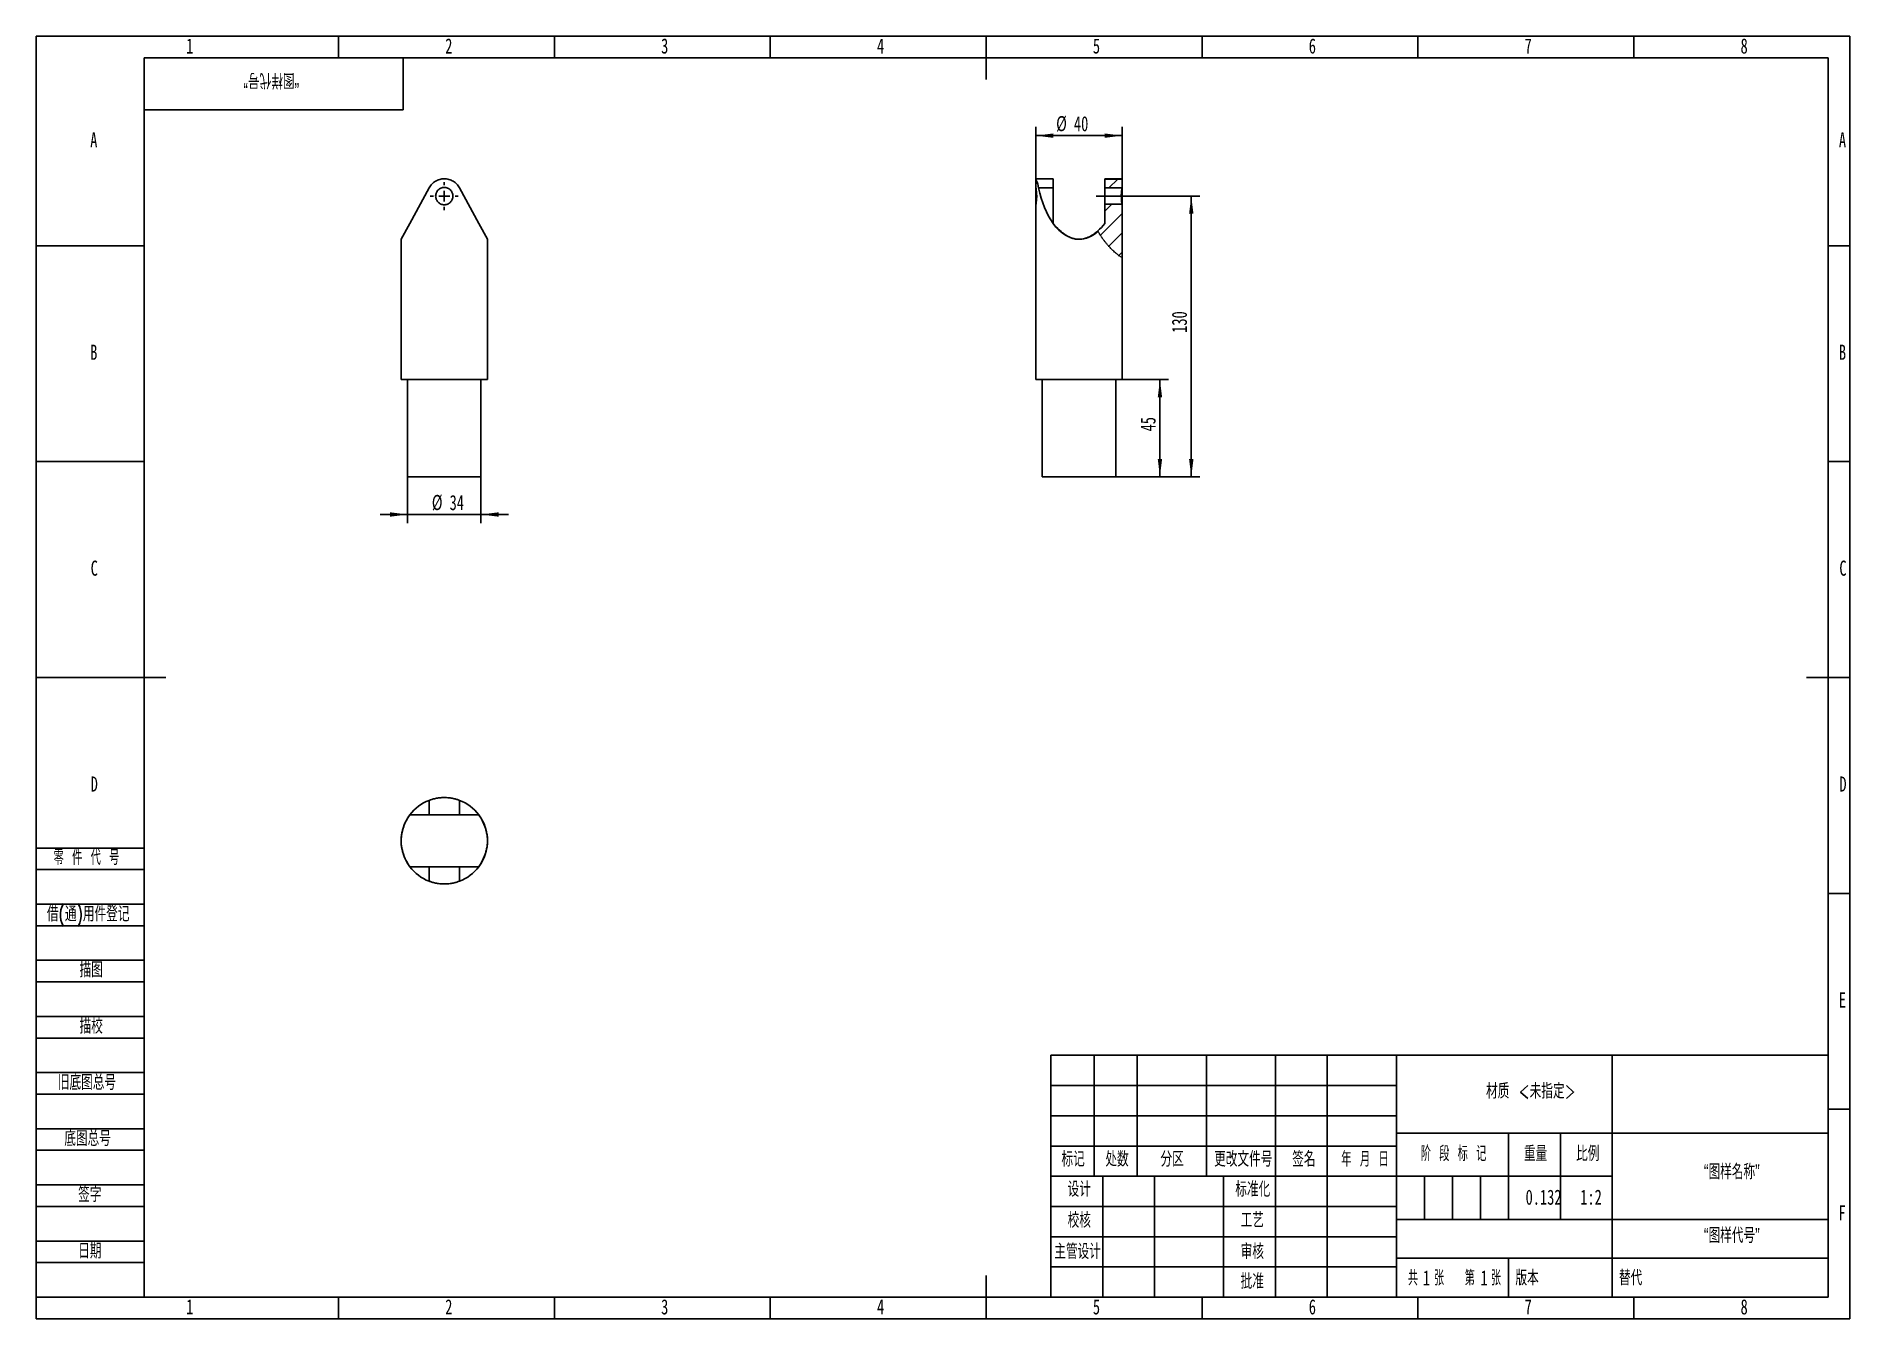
# Model space of a CAD drawing. Header units: millimetres. Extents: x 0 to 420, y 0 to 297.
import ezdxf

# ---------------------------------------------------------------- set-up
doc = ezdxf.new("R2010")
doc.units = ezdxf.units.MM
for name, color, linetype in [('10', 7, 'Continuous'), ('5', 7, 'Continuous'), ('9', 7, 'Continuous'), ('SLD-0', 7, 'Continuous')]:
    doc.layers.add(name, color=color, linetype=linetype)
doc.styles.add('SLDTEXTSTYLE0', font='TXT', dxfattribs={"width": 0.7, "bigfont": 'bigfont'})
doc.styles.add('SLDTEXTSTYLE1', font='TXT', dxfattribs={"width": 0.62, "bigfont": 'bigfont'})
doc.styles.add('SLDTEXTSTYLE2', font='TXT', dxfattribs={"width": 0.614286, "bigfont": 'bigfont'})
doc.styles.add('SLDTEXTSTYLE3', font='TXT', dxfattribs={"width": 0.6, "bigfont": 'bigfont'})
doc.styles.add('SLDTEXTSTYLE4', font='TXT', dxfattribs={"width": 0.7})
doc.dimstyles.new('SLDDIMSTYLE0', dxfattribs={"dimtxt": 3.5, "dimasz": 4.08, "dimexe": 0, "dimexo": 0.0625, "dimgap": 0.875, "dimtad": 1, "dimlfac": 2, "dimrnd": 1e-09, "dimzin": 12, "dimdsep": 46, "dimtxsty": 'SLDTEXTSTYLE4', "dimsah": 1, "dimcen": 0.09, "dimadec": 0, "dimazin": 3, "dimtfac": 1, "dimtmove": 0, "dimatfit": 0, "dimfxl": 0, "dimfrac": 2, "dimtolj": 1, "dimtzin": 12, "dimarcsym": 0})
doc.dimstyles.new('SLDDIMSTYLE1', dxfattribs={"dimtxt": 3.5, "dimasz": 4.08, "dimexe": 0, "dimexo": 0.0625, "dimgap": 0.875, "dimtad": 1, "dimlfac": 2, "dimrnd": 1e-09, "dimzin": 12, "dimdsep": 46, "dimtxsty": 'SLDTEXTSTYLE4', "dimsah": 1, "dimcen": 0.09, "dimadec": 0, "dimazin": 3, "dimtfac": 1, "dimtofl": 0, "dimtmove": 0, "dimatfit": 3, "dimfxl": 0, "dimfrac": 2, "dimtolj": 1, "dimtzin": 12, "dimarcsym": 0})

# ---------------------------------------------------------------- blocks, each defined once
blk = doc.blocks.new('_D')
at = {"layer": '10'}
for p, q in [((86, 194.99), (86, 184.25)), ((103, 194.99), (103, 184.25)), ((86, 186.25), (79.65, 186.25)), ((103, 186.25), (86, 186.25)), ((103, 186.25), (109.35, 186.25))]:
    blk.add_line(p, q, dxfattribs=at)
for points in [[(86, 186.25), (81.92, 186.76), (81.92, 185.74)], [(103, 186.25), (107.08, 185.74), (107.08, 186.76)]]:
    blk.add_solid(points, dxfattribs=at)
at = {"layer": '10', "char_height": 3.5, "attachment_point": 1, "style": 'SLDTEXTSTYLE4'}
for s, insert in [('%%c', (91.61, 190.78)), ('34', (95.73, 190.76))]:
    blk.add_mtext(s, dxfattribs=dict(at, insert=insert))
blk = doc.blocks.new('SW_CENTERMARKSYMBOL_0')
at = {"layer": '10', "color": 0}
for p, q in [((-2.5, 0), (-3.25, 0)), ((0, 0), (-1.25, 0)), ((0, 2.5), (0, 3.25)), ((0, 0), (0, 1.25)), ((0, 0), (0, -1.25)), ((0, 0), (1.25, 0)), ((2.5, 0), (3.25, 0)), ((0, -2.5), (0, -3.25))]:
    blk.add_line(p, q, dxfattribs=at)
blk = doc.blocks.new('_D_1')
at = {"layer": '10'}
for p, q in [((253.48, 259.99), (269.5, 259.99)), ((267.5, 259.99), (267.5, 194.99)), ((250, 194.99), (269.5, 194.99))]:
    blk.add_line(p, q, dxfattribs=at)
for points in [[(267.5, 259.99), (266.99, 255.91), (268.01, 255.91)], [(267.5, 194.99), (268.01, 199.07), (266.99, 199.07)]]:
    blk.add_solid(points, dxfattribs=at)
at = {"layer": '10', "insert": (262.99, 228.32), "char_height": 3.5, "attachment_point": 1, "rotation": 90, "style": 'SLDTEXTSTYLE4'}
blk.add_mtext('130', dxfattribs=at)
blk = doc.blocks.new('_D_2')
at = {"layer": '10'}
for p, q in [((250, 217.49), (262.24, 217.49)), ((260.24, 194.99), (260.24, 217.49)), ((250, 194.99), (262.24, 194.99))]:
    blk.add_line(p, q, dxfattribs=at)
for points in [[(260.24, 217.49), (259.74, 213.41), (260.75, 213.41)], [(260.24, 194.99), (260.75, 199.07), (259.74, 199.07)]]:
    blk.add_solid(points, dxfattribs=at)
at = {"layer": '10', "insert": (255.73, 205.49), "char_height": 3.5, "attachment_point": 1, "rotation": 90, "style": 'SLDTEXTSTYLE4'}
blk.add_mtext('45', dxfattribs=at)
blk = doc.blocks.new('_D_3')
at = {"layer": '10'}
for p, q in [((231.5, 257.99), (231.5, 275.99)), ((251.5, 273.99), (231.5, 273.99)), ((251.5, 258), (251.5, 275.99))]:
    blk.add_line(p, q, dxfattribs=at)
for points in [[(231.5, 273.99), (235.58, 273.48), (235.58, 274.5)], [(251.5, 273.99), (247.42, 274.5), (247.42, 273.48)]]:
    blk.add_solid(points, dxfattribs=at)
at = {"layer": '10', "char_height": 3.5, "attachment_point": 1, "style": 'SLDTEXTSTYLE4'}
for s, insert in [('%%c', (236.21, 278.52)), ('40', (240.32, 278.5))]:
    blk.add_mtext(s, dxfattribs=dict(at, insert=insert))

msp = doc.modelspace()

# ---------------------------------------------------------------- hatches: boundary and pattern name
at = {"layer": '10', "linetype": 'Continuous', "lineweight": 18}
h = msp.add_hatch(dxfattribs=at)
h.set_pattern_fill('ANSI31', color=256, style=0)
h.paths.add_polyline_path([(251.479, 263.9371), (247.5, 263.9371), (247.5, 261.882), (251.479, 261.882)], flags=0)
h = msp.add_hatch(dxfattribs=at)
h.set_pattern_fill('ANSI31', color=256, style=0)
edge = h.paths.add_edge_path(flags=0)
edge.add_line((251.479, 258.098), (247.5, 258.098))
edge.add_line((247.5, 258.098), (247.5, 253.6628))
edge.add_spline(control_points=[(247.5, 253.6628), (246.6832, 252.6628), (245.8664, 251.9351)], knot_values=[0, 0, 0, 0.13613681, 0.13613681, 0.13613681], weights=[1, 1, 1], degree=2, periodic=0)
edge.add_spline(control_points=[(245.8664, 251.9351), (246.3681, 251.0207), (247.8235, 248.8284), (250.0934, 246.5751), (251.479, 245.7183)], knot_values=[0.26697714, 0.26697714, 0.26697714, 0.26697714, 0.31946243, 0.39781052, 0.39781052, 0.39781052, 0.39781052], weights=[1, 1, 1, 1, 1], degree=3, periodic=0)
edge.add_line((251.479, 245.7183), (251.479, 258.098))
h = msp.add_hatch(dxfattribs=at)
h.set_pattern_fill('ANSI31', color=256, style=0)
edge = h.paths.add_edge_path(flags=0)
edge.add_spline(control_points=[(251.479, 245.7183), (250.0934, 246.5751), (247.8235, 248.8284), (246.3681, 251.0207), (245.8664, 251.9351)], knot_values=[0.60218948, 0.60218948, 0.60218948, 0.60218948, 0.68053757, 0.73302286, 0.73302286, 0.73302286, 0.73302286], weights=[1, 1, 1, 1, 1], degree=3, periodic=0)
edge.add_spline(control_points=[(245.8664, 251.9351), (245.8789, 251.9123), (245.8914, 251.8895), (245.904, 251.8668)], knot_values=[0.00432464, 0.00432464, 0.00432464, 0.00432464, 0.0044974, 0.0044974, 0.0044974, 0.0044974], weights=[1, 1, 1, 1], degree=3, periodic=0)
edge.add_spline(control_points=[(245.904, 251.8668), (245.9845, 251.7216), (246.0667, 251.5779), (246.1506, 251.4359), (246.7793, 250.3717), (247.5171, 249.3929), (248.2405, 248.5695), (248.7567, 247.982), (249.2758, 247.4626), (249.7369, 247.0473), (250.205, 246.6256), (250.6221, 246.3033), (250.9238, 246.0882), (251.2252, 245.8733), (251.4189, 245.7554), (251.479, 245.7183)], knot_values=[0.02597492, 0.02597492, 0.02597492, 0.02597492, 0.0269854, 0.0269854, 0.0269854, 0.03463426, 0.03463426, 0.03463426, 0.04006863, 0.04006863, 0.04006863, 0.04560114, 0.04560114, 0.04560114, 0.05112542, 0.05112542, 0.05112542, 0.05112542], weights=[1, 1, 1, 1, 1, 1, 1, 1, 1, 1, 1, 1, 1, 1, 1, 1], degree=3, periodic=0)

# ---------------------------------------------------------------- linework, layer by layer
at = {"color": 7, "linetype": 'Continuous', "lineweight": 25}
for p, q in [((90.9871, 261.9029), (86.5, 253.6628)), ((102.5, 253.6628), (98.0129, 261.9029)), ((231.5, 263.99), (231.5, 261.99)), ((235.5, 263.99), (231.5, 263.99)), ((232.1373, 261.9029), (235.5, 261.9029)), ((235.5, 261.9029), (235.5, 263.99)), ((235.5, 253.6628), (235.5, 261.9029)), ((251.5, 263.99), (247.5, 263.99)), ((247.5, 263.99), (247.5, 263.9371)), ((247.5, 261.882), (247.5, 263.9371)), ((247.5, 263.9371), (251.479, 263.9371)), ((247.5, 261.882), (247.5, 258.098)), ((251.479, 261.882), (247.5, 261.882)), ((251.4943, 263.9756), (251.479, 263.9371)), ((251.479, 263.9371), (251.479, 261.882)), ((251.5, 261.9836), (251.5, 263.99)), ((231.5, 258.0161), (231.5, 217.49)), ((247.5, 258.098), (251.479, 258.098)), ((247.5, 253.6628), (247.5, 258.098)), ((251.479, 258.098), (251.479, 245.7183)), ((251.5, 217.49), (251.5, 258.0144)), ((86.5, 253.6628), (84.5, 249.99)), ((104.5, 249.99), (102.5, 253.6628)), ((84.5, 249.99), (84.5, 217.49)), ((104.5, 217.49), (104.5, 249.99)), ((84.5, 217.49), (94.5, 217.49)), ((86, 217.49), (86, 194.99)), ((94.5, 217.49), (104.5, 217.49)), ((103, 194.99), (103, 217.49)), ((231.5, 217.49), (251.5, 217.49)), ((233, 217.49), (233, 194.99)), ((250, 194.99), (250, 217.49)), ((86, 194.99), (94.5, 194.99)), ((94.5, 194.99), (103, 194.99)), ((233, 194.99), (250, 194.99)), ((90.9871, 120.0527), (90.9871, 116.69)), ((98.0129, 120.0527), (98.0129, 116.69)), ((86.5, 116.69), (90.9871, 116.69)), ((90.9871, 116.69), (98.0129, 116.69)), ((98.0129, 116.69), (102.5, 116.69)), ((90.9871, 104.69), (86.5, 104.69)), ((90.9871, 104.69), (90.9871, 101.3273)), ((98.0129, 104.69), (90.9871, 104.69)), ((98.0129, 104.69), (98.0129, 101.3273)), ((102.5, 104.69), (98.0129, 104.69))]:
    msp.add_line(p, q, dxfattribs=at)
for start, end in [(110.566433, 143.130102), (36.869898, 69.433567), (143.130102, 180), (0, 36.869898), (180, 216.869898), (323.130102, 0), (216.869898, 249.433567), (290.566433, 323.130102)]:
    msp.add_arc((94.5, 110.69), 10, start, end, dxfattribs=at)
for start_param, end_param in [(1.9297483, 2.49809154), (2.49809154, 3.14159265), (3.14159265, 3.5976385)]:
    msp.add_ellipse((241.5, 268.3541), major_axis=(0, 18.3641), ratio=0.54454, start_param=start_param, end_param=end_param, dxfattribs=at)
for points, knots in [([(98.0129, 261.9029), (97.841, 262.2186), (97.6322, 262.5029), (97.2648, 262.886), (97.1322, 263.0071), (96.8545, 263.2285), (96.7092, 263.3293), (96.4055, 263.5114), (96.2471, 263.5928), (95.9163, 263.7352), (95.7457, 263.7953), (95.4007, 263.8914), (95.2252, 263.9278), (94.8685, 263.9771), (94.6855, 263.9898), (94.141, 263.9904), (93.7845, 263.9422), (93.0845, 263.7488), (92.7561, 263.6075), (92.2962, 263.3329), (92.1482, 263.2304), (91.8708, 263.0097), (91.7403, 262.8909), (91.4952, 262.6362), (91.3802, 262.4998), (91.1689, 262.2116), (91.073, 262.0608), (90.9871, 261.9029)], [0, 0, 0, 0, 0.125, 0.125, 0.1875, 0.1875, 0.25, 0.25, 0.3125, 0.3125, 0.375, 0.375, 0.4375, 0.4375, 0.5, 0.5, 0.625, 0.625, 0.75, 0.75, 0.8125, 0.8125, 0.875, 0.875, 0.9375, 0.9375, 1, 1, 1, 1]), ([(96.5, 259.99), (96.5, 259.8575), (96.487, 259.7273), (96.436, 259.4713), (96.3973, 259.3441), (96.2968, 259.102), (96.2354, 258.9873), (96.0903, 258.7701), (96.006, 258.6676), (95.822, 258.4836), (95.7216, 258.401), (95.5031, 258.2547), (95.3872, 258.1928), (95.1467, 258.093), (95.0203, 258.0544), (94.762, 258.0029), (94.632, 257.9901), (94.3704, 257.9899), (94.2375, 258.003), (93.9807, 258.0542), (93.8559, 258.092), (93.6133, 258.1925), (93.4967, 258.255), (93.2804, 258.3996), (93.179, 258.4826), (92.9931, 258.6684), (92.9106, 258.7691), (92.7658, 258.9853), (92.703, 259.1024), (92.6027, 259.3441), (92.5647, 259.4687), (92.5132, 259.7257), (92.5001, 259.8585), (92.4999, 260.1199), (92.5126, 260.25), (92.564, 260.5091), (92.6023, 260.6348), (92.702, 260.8756), (92.7644, 260.9924), (92.9099, 261.2102), (92.9924, 261.3107), (93.1766, 261.4952), (93.2792, 261.5795), (93.4957, 261.7245), (93.6104, 261.7861), (93.853, 261.887), (93.9796, 261.9255), (94.2354, 261.9767), (94.3665, 261.9899), (94.6307, 261.9901), (94.7607, 261.9772), (95.0171, 261.9264), (95.1446, 261.8878), (95.3863, 261.7877), (95.5012, 261.7263), (95.7189, 261.581), (95.8212, 261.4971), (96.0052, 261.3134), (96.0882, 261.2128), (96.2349, 260.9937), (96.2964, 260.8788), (96.3965, 260.6383), (96.4353, 260.5114), (96.487, 260.2533), (96.5, 260.1225), (96.5, 259.99)], [0, 0, 0, 0, 0.03125, 0.03125, 0.0625, 0.0625, 0.09375, 0.09375, 0.125, 0.125, 0.15625, 0.15625, 0.1875, 0.1875, 0.21875, 0.21875, 0.25, 0.25, 0.28125, 0.28125, 0.3125, 0.3125, 0.34375, 0.34375, 0.375, 0.375, 0.40625, 0.40625, 0.4375, 0.4375, 0.46875, 0.46875, 0.5, 0.5, 0.53125, 0.53125, 0.5625, 0.5625, 0.59375, 0.59375, 0.625, 0.625, 0.65625, 0.65625, 0.6875, 0.6875, 0.71875, 0.71875, 0.75, 0.75, 0.78125, 0.78125, 0.8125, 0.8125, 0.84375, 0.84375, 0.875, 0.875, 0.90625, 0.90625, 0.9375, 0.9375, 0.96875, 0.96875, 1, 1, 1, 1]), ([(231.5, 261.99), (231.5044, 261.9683), (231.5133, 261.925), (231.5755, 261.5878), (231.6462, 261.0878), (231.6986, 260.4567), (231.7074, 259.7762), (231.6704, 259.1265), (231.6031, 258.5678), (231.5371, 258.1763), (231.4988, 257.984), (231.5038, 258.0093), (231.5052, 258.0161)], [0, 0, 0, 0, 0.10592889, 0.21180866, 0.3189714, 0.42708994, 0.53377943, 0.63887455, 0.74469685, 0.8524167, 0.96028369, 1, 1, 1, 1]), ([(232.1373, 261.9029), (232.0945, 262.0957), (232.0074, 262.4868), (231.8619, 262.981), (231.7242, 263.3971), (231.6092, 263.711), (231.5318, 263.9106), (231.4971, 263.9973), (231.5028, 263.9829), (231.504, 263.98)], [0, 0, 0, 0, 0.15854697, 0.32170684, 0.48023942, 0.64351425, 0.79886083, 0.95936159, 1, 1, 1, 1]), ([(251.4775, 261.8726), (251.4621, 261.7904), (251.43, 261.6184), (251.3579, 261.1245), (251.3085, 260.5546), (251.292, 259.9374), (251.3139, 259.3217), (251.3733, 258.734), (251.4413, 258.2986), (251.4661, 258.1686), (251.4767, 258.1135)], [0, 0, 0, 0, 0.1238065, 0.25901454, 0.39561038, 0.4974281, 0.63121019, 0.76492679, 0.90033635, 1, 1, 1, 1]), ([(251.479, 261.882), (251.4919, 261.9486), (251.5058, 262.0198), (251.4992, 261.9857), (251.4987, 261.9836)], [0, 0, 0, 0, 0.937038156, 1, 1, 1, 1]), ([(251.4952, 258.0144), (251.4966, 258.0069), (251.5012, 257.9835), (251.4879, 258.0518), (251.479, 258.098)], [0, 0, 0, 0, 0.32262165, 1, 1, 1, 1]), ([(241.5, 249.99), (241.1793, 249.99), (240.865, 250.0214), (240.4021, 250.1105), (240.2492, 250.1473), (239.9462, 250.234), (239.7962, 250.284), (239.3588, 250.4491), (239.0806, 250.5799), (238.545, 250.8736), (238.2865, 251.0373), (237.5434, 251.5621), (237.096, 251.9509), (236.2586, 252.775), (235.8692, 253.2108), (235.5, 253.6628)], [0, 0, 0, 0, 0.125, 0.125, 0.1875, 0.1875, 0.25, 0.25, 0.375, 0.375, 0.5, 0.5, 0.75, 0.75, 1, 1, 1, 1]), ([(245.8664, 251.9351), (245.574, 251.6746), (245.2664, 251.4263), (244.7728, 251.08), (244.6034, 250.9695), (244.2565, 250.7621), (244.0786, 250.665), (243.7125, 250.486), (243.5242, 250.4042), (243.1351, 250.2589), (242.9371, 250.1966), (242.3363, 250.045), (241.9245, 249.99), (241.5, 249.99)], [0, 0, 0, 0, 0.25, 0.25, 0.375, 0.375, 0.5, 0.5, 0.625, 0.625, 0.75, 0.75, 1, 1, 1, 1]), ([(90.9871, 120.0527), (91.159, 120.1172), (91.3678, 120.1902), (91.7352, 120.301), (91.8678, 120.3384), (92.1455, 120.4099), (92.2908, 120.4441), (92.5945, 120.508), (92.7529, 120.5376), (93.0837, 120.5906), (93.2543, 120.6136), (93.5993, 120.6509), (93.7748, 120.6653), (94.1315, 120.6848), (94.3145, 120.6899), (94.859, 120.6901), (95.2155, 120.6706), (95.9155, 120.5956), (96.2439, 120.5417), (96.7038, 120.4454), (96.8518, 120.4106), (97.1292, 120.3392), (97.2597, 120.3025), (97.5048, 120.2287), (97.6198, 120.1916), (97.8311, 120.1195), (97.927, 120.0849), (98.0129, 120.0527)], [0, 0, 0, 0, 0.125, 0.125, 0.1875, 0.1875, 0.25, 0.25, 0.3125, 0.3125, 0.375, 0.375, 0.4375, 0.4375, 0.5, 0.5, 0.625, 0.625, 0.75, 0.75, 0.8125, 0.8125, 0.875, 0.875, 0.9375, 0.9375, 1, 1, 1, 1]), ([(84.5, 110.69), (84.5, 111.0107), (84.5171, 111.325), (84.5656, 111.7879), (84.5856, 111.9408), (84.6329, 112.2438), (84.6601, 112.3938), (84.75, 112.8312), (84.8212, 113.1094), (84.9811, 113.645), (85.0703, 113.9035), (85.3561, 114.6466), (85.5678, 115.094), (86.0165, 115.9314), (86.2538, 116.3208), (86.5, 116.69)], [0, 0, 0, 0, 0.125, 0.125, 0.1875, 0.1875, 0.25, 0.25, 0.375, 0.375, 0.5, 0.5, 0.75, 0.75, 1, 1, 1, 1]), ([(102.5, 116.69), (102.7463, 116.3206), (102.9837, 115.931), (103.4327, 115.0931), (103.6445, 114.6454), (103.9304, 113.9015), (104.0196, 113.643), (104.1798, 113.1058), (104.2512, 112.8263), (104.3715, 112.2391), (104.4187, 111.938), (104.4829, 111.3243), (104.5, 111.0107), (104.5, 110.69)], [0, 0, 0, 0, 0.25, 0.25, 0.5, 0.5, 0.625, 0.625, 0.75, 0.75, 0.875, 0.875, 1, 1, 1, 1]), ([(86.5, 104.69), (86.2537, 105.0594), (86.0163, 105.449), (85.5673, 106.2869), (85.3555, 106.7346), (85.0696, 107.4785), (84.9804, 107.737), (84.8202, 108.2742), (84.7488, 108.5537), (84.6285, 109.1409), (84.5813, 109.442), (84.5171, 110.0557), (84.5, 110.3693), (84.5, 110.69)], [0, 0, 0, 0, 0.25, 0.25, 0.5, 0.5, 0.625, 0.625, 0.75, 0.75, 0.875, 0.875, 1, 1, 1, 1]), ([(104.5, 110.69), (104.5, 110.3693), (104.4829, 110.055), (104.4344, 109.5921), (104.4144, 109.4392), (104.3671, 109.1362), (104.3399, 108.9862), (104.25, 108.5488), (104.1788, 108.2706), (104.0189, 107.735), (103.9297, 107.4765), (103.6439, 106.7334), (103.4322, 106.286), (102.9835, 105.4486), (102.7462, 105.0592), (102.5, 104.69)], [0, 0, 0, 0, 0.125, 0.125, 0.1875, 0.1875, 0.25, 0.25, 0.375, 0.375, 0.5, 0.5, 0.75, 0.75, 1, 1, 1, 1]), ([(98.0129, 101.3273), (97.841, 101.2628), (97.6322, 101.1898), (97.2648, 101.079), (97.1322, 101.0416), (96.8545, 100.9701), (96.7092, 100.9359), (96.4055, 100.872), (96.2471, 100.8424), (95.9163, 100.7894), (95.7457, 100.7664), (95.4007, 100.7291), (95.2252, 100.7147), (94.8685, 100.6952), (94.6855, 100.6901), (94.141, 100.6899), (93.7845, 100.7094), (93.0845, 100.7844), (92.7561, 100.8383), (92.2962, 100.9346), (92.1482, 100.9694), (91.8708, 101.0408), (91.7403, 101.0775), (91.4952, 101.1513), (91.3802, 101.1884), (91.1689, 101.2605), (91.073, 101.2951), (90.9871, 101.3273)], [0, 0, 0, 0, 0.125, 0.125, 0.1875, 0.1875, 0.25, 0.25, 0.3125, 0.3125, 0.375, 0.375, 0.4375, 0.4375, 0.5, 0.5, 0.625, 0.625, 0.75, 0.75, 0.8125, 0.8125, 0.875, 0.875, 0.9375, 0.9375, 1, 1, 1, 1])]:
    msp.add_open_spline(points, degree=3, knots=knots, dxfattribs=at)
msp.add_open_spline([(247.5, 253.6628), (246.9555, 252.9961), (246.4109, 252.4202), (245.8664, 251.9351)], degree=3, dxfattribs=at)
at = {"color": 7, "linetype": 'Continuous', "lineweight": 18}
msp.add_open_spline([(245.904, 251.8668), (245.8914, 251.8895), (245.8789, 251.9123), (245.8664, 251.9351)], degree=3, dxfattribs=at)
msp.add_open_spline([(251.479, 245.7183), (251.4443, 245.7397), (251.3679, 245.7869), (251.1949, 245.9007), (251.1275, 245.9459), (250.9733, 246.0526), (250.8861, 246.1145), (250.602, 246.3233), (250.3818, 246.4939), (250.0141, 246.8024), (249.8852, 246.914), (249.6161, 247.1558), (249.4776, 247.2844), (249.0543, 247.6918), (248.761, 247.9924), (248.3123, 248.4864), (248.1608, 248.6587), (247.8607, 249.0125), (247.7116, 249.1943), (247.2685, 249.7548), (246.9792, 250.1484), (246.5617, 250.7703), (246.4253, 250.9828), (246.1589, 251.4183), (246.0289, 251.6415), (245.904, 251.8668)], degree=3, knots=[0, 0, 0, 0, 0.125, 0.125, 0.1875, 0.1875, 0.25, 0.25, 0.375, 0.375, 0.4375, 0.4375, 0.5, 0.5, 0.625, 0.625, 0.6875, 0.6875, 0.75, 0.75, 0.875, 0.875, 0.9375, 0.9375, 1, 1, 1, 1], dxfattribs=at)
at = {"layer": '10', "linetype": 'Continuous'}
msp.add_line((245.5, 259.99), (253.479, 259.99), dxfattribs=at)
at = {"layer": '10', "color": 7}
for p, q in [((0, 109), (25, 109)), ((0, 104), (25, 104)), ((0, 96), (25, 96)), ((0, 91), (25, 91)), ((0, 83), (25, 83)), ((0, 78), (25, 78)), ((0, 70), (25, 70)), ((0, 65), (25, 65)), ((0, 57), (25, 57)), ((0, 52), (25, 52)), ((235, 54), (315, 54)), ((235, 47), (315, 47)), ((0, 44), (25, 44)), ((0, 39), (25, 39)), ((0, 31), (25, 31)), ((0, 26), (25, 26)), ((0, 18), (25, 18)), ((0, 13), (25, 13))]:
    msp.add_line(p, q, dxfattribs=at)
at = {"layer": '10', "color": 7, "lineweight": 25}
for p, q in [((245, 61), (245, 33)), ((255, 61), (255, 33)), ((271, 61), (271, 33)), ((287, 61), (287, 5)), ((299, 61), (299, 5)), ((315, 61), (315, 5)), ((365, 61), (365, 33)), ((315, 43), (415, 43)), ((340.9862, 43), (340.9862, 23)), ((353, 43), (353, 23)), ((235, 40), (315, 40)), ((235, 33), (365, 33)), ((247, 33), (247, 5)), ((259, 33), (259, 5)), ((275, 33), (275, 5)), ((365, 33), (365, 5)), ((235, 26), (315, 26)), ((315, 23), (415, 23)), ((235, 19), (315, 19)), ((315, 14), (415, 14)), ((235, 12), (315, 12))]:
    msp.add_line(p, q, dxfattribs=at)
at = {"layer": '5'}
for p, q in [((70, 297), (70, 292)), ((120, 297), (120, 292)), ((170, 297), (170, 292)), ((270, 297), (270, 292)), ((320, 297), (320, 292)), ((370, 297), (370, 292)), ((0, 248.5), (25, 248.5)), ((420, 248.5), (415, 248.5)), ((0, 198.5), (25, 198.5)), ((420, 198.5), (415, 198.5)), ((420, 98.5), (415, 98.5)), ((420, 48.5), (415, 48.5)), ((70, 0), (70, 5)), ((120, 0), (120, 5)), ((170, 0), (170, 5)), ((270, 0), (270, 5)), ((320, 0), (320, 5)), ((370, 0), (370, 5))]:
    msp.add_line(p, q, dxfattribs=at)
at = {"layer": '5', "lineweight": 25}
for p, q in [((220, 297), (220, 287)), ((0, 148.5), (30, 148.5)), ((420, 148.5), (410, 148.5)), ((220, 0), (220, 10))]:
    msp.add_line(p, q, dxfattribs=at)
at = {"layer": '5', "color": 7, "lineweight": 25}
for p, q in [((415, 292), (25, 292)), ((25, 292), (25, 5)), ((85, 280), (85, 292)), ((415, 5), (415, 292)), ((25, 280), (85, 280)), ((235, 61), (415, 61)), ((235, 61), (235, 5)), ((0, 5), (415, 5))]:
    msp.add_line(p, q, dxfattribs=at)
at = {"layer": '9', "color": 7}
for p, q in [((420, 297), (0, 297)), ((0, 297), (0, 0)), ((420, 148.5), (420, 297)), ((420, 0), (420, 148.5)), ((0, 0), (420, 0))]:
    msp.add_line(p, q, dxfattribs=at)
at = {"layer": 'SLD-0'}
for p, q in [((321.5, 33), (321.5, 23)), ((328, 33), (328, 23)), ((334.5, 33), (334.5, 23))]:
    msp.add_line(p, q, dxfattribs=at)
at = {"layer": 'SLD-0', "lineweight": 25}
msp.add_line((340.9862, 14), (340.9862, 5), dxfattribs=at)

# ---------------------------------------------------------------- block references
at = {"layer": '10'}
msp.add_blockref('SW_CENTERMARKSYMBOL_0', (94.5, 259.99), dxfattribs=at)

# ---------------------------------------------------------------- texts
at = {"layer": '10', "char_height": 3.5}
for s, insert, attachment_point, style in [('1', (35.5444, 296.5046), 2, 'SLDTEXTSTYLE4'), ('2', (95.5444, 296.5046), 2, 'SLDTEXTSTYLE4'), ('3', (145.5444, 296.5046), 2, 'SLDTEXTSTYLE4'), ('4', (195.5444, 296.5046), 2, 'SLDTEXTSTYLE4'), ('5', (245.5444, 296.5046), 2, 'SLDTEXTSTYLE4'), ('6', (295.5469, 296.5046), 2, 'SLDTEXTSTYLE4'), ('7', (345.5469, 296.5046), 2, 'SLDTEXTSTYLE4'), ('8', (395.5469, 296.5046), 2, 'SLDTEXTSTYLE4'), ('A', (13.3203, 274.7546), 2, 'SLDTEXTSTYLE4'), ('A', (418.3203, 274.7546), 2, 'SLDTEXTSTYLE4'), ('B', (13.3203, 225.5758), 2, 'SLDTEXTSTYLE4'), ('B', (418.3203, 225.5758), 2, 'SLDTEXTSTYLE4'), ('C', (13.4273, 175.5758), 2, 'SLDTEXTSTYLE4'), ('C', (418.4273, 175.5758), 2, 'SLDTEXTSTYLE4'), ('D', (13.4297, 125.5758), 2, 'SLDTEXTSTYLE4'), ('D', (418.4297, 125.5758), 2, 'SLDTEXTSTYLE4'), ('E', (418.3179, 75.5758), 2, 'SLDTEXTSTYLE4'), ('材质 <未指定>', (346.1279, 54.4812), 2, 'SLDTEXTSTYLE0'), ('“图样名称”', (392.6876, 35.7909), 2, 'SLDTEXTSTYLE0'), ('0.132', (349.0926, 29.9049), 2, 'SLDTEXTSTYLE4'), ('1:2', (360.0844, 29.9049), 2, 'SLDTEXTSTYLE4'), ('F', (418.2243, 26.2546), 2, 'SLDTEXTSTYLE4'), ('“图样代号”', (392.6901, 21.0497), 2, 'SLDTEXTSTYLE0'), ('1', (321.1423, 11.201), 1, 'SLDTEXTSTYLE4'), ('1', (334.4795, 11.201), 1, 'SLDTEXTSTYLE4'), ('1', (35.5444, 4.5046), 2, 'SLDTEXTSTYLE4'), ('2', (95.5444, 4.5046), 2, 'SLDTEXTSTYLE4'), ('3', (145.5444, 4.5046), 2, 'SLDTEXTSTYLE4'), ('4', (195.5444, 4.5046), 2, 'SLDTEXTSTYLE4'), ('5', (245.5444, 4.5046), 2, 'SLDTEXTSTYLE4'), ('6', (295.5469, 4.5046), 2, 'SLDTEXTSTYLE4'), ('7', (345.5469, 4.5046), 2, 'SLDTEXTSTYLE4'), ('8', (395.5469, 4.5046), 2, 'SLDTEXTSTYLE4')]:
    msp.add_mtext(s, dxfattribs=dict(at, insert=insert, attachment_point=attachment_point, style=style))
at = {"layer": '10', "color": 7, "char_height": 3.5}
for s, insert, attachment_point, style in [('零 件 代 号', (4.0231, 108.5948), 1, 'SLDTEXTSTYLE2'), ('借(通)用件登记', (2.4737, 95.4992), 1, 'SLDTEXTSTYLE0'), ('描图', (12.7188, 82.5525), 2, 'SLDTEXTSTYLE0'), ('描校', (12.7188, 69.5171), 2, 'SLDTEXTSTYLE0'), ('旧底图总号', (5, 56.4875), 1, 'SLDTEXTSTYLE0'), ('底图总号', (6.5, 43.4863), 1, 'SLDTEXTSTYLE0'), ('标记', (240.1348, 38.7166), 2, 'SLDTEXTSTYLE0'), ('处数', (250.2984, 38.7166), 2, 'SLDTEXTSTYLE0'), ('分区', (263.0749, 38.7166), 2, 'SLDTEXTSTYLE0'), ('更改文件号', (279.5389, 38.7166), 2, 'SLDTEXTSTYLE0'), ('签名', (293.5788, 38.7166), 2, 'SLDTEXTSTYLE0'), ('年 月 日', (307.7424, 38.7166), 2, 'SLDTEXTSTYLE1'), ('阶 段 标 记', (328.2401, 39.9941), 2, 'SLDTEXTSTYLE2'), ('重量', (347.243, 39.9941), 2, 'SLDTEXTSTYLE0'), ('比例', (359.326, 39.9941), 2, 'SLDTEXTSTYLE0'), ('签字', (12.4005, 30.5369), 2, 'SLDTEXTSTYLE0'), ('设计', (241.5672, 31.7343), 2, 'SLDTEXTSTYLE0'), ('标准化', (281.7387, 31.7343), 2, 'SLDTEXTSTYLE0'), ('校核', (241.5672, 24.5561), 2, 'SLDTEXTSTYLE0'), ('工艺', (281.6294, 24.5985), 2, 'SLDTEXTSTYLE0'), ('日期', (12.4005, 17.4368), 2, 'SLDTEXTSTYLE0'), ('主管设计', (241.1667, 17.3301), 2, 'SLDTEXTSTYLE0'), ('审核', (281.6294, 17.3301), 2, 'SLDTEXTSTYLE0'), ('批准', (281.6294, 10.4411), 2, 'SLDTEXTSTYLE0'), ('共  张', (321.8709, 11.201), 2, 'SLDTEXTSTYLE3'), ('第  张', (335.0402, 11.201), 2, 'SLDTEXTSTYLE3'), ('版本', (345.2787, 11.201), 2, 'SLDTEXTSTYLE0')]:
    msp.add_mtext(s, dxfattribs=dict(at, insert=insert, attachment_point=attachment_point, style=style))
at = {"layer": 'SLD-0', "insert": (54.4239, 285.0233), "char_height": 3.5, "attachment_point": 2, "rotation": 180, "style": 'SLDTEXTSTYLE0'}
msp.add_mtext('“图样代号”', dxfattribs=at)
at = {"layer": 'SLD-0', "insert": (366.5609, 11.201), "char_height": 3.5, "attachment_point": 1, "style": 'SLDTEXTSTYLE0'}
msp.add_mtext('替代', dxfattribs=at)

# ---------------------------------------------------------------- dimensions: what is measured, and where the dimension line sits
at = {"layer": '10'}
for base, p1, p2, picture, middle in [((231.5, 273.99), (251.5, 257.9968), (231.5, 257.995), '_D_3', (239.8007, 273.99)), ((86, 186.2508), (103, 194.99), (86, 194.99), '_D', (95.2047, 186.2508))]:
    dim = msp.add_linear_dim(base=base, p1=p1, p2=p2, text='%%c<>', dimstyle='SLDDIMSTYLE0', dxfattribs=at)
    dim.commit()
    dim.dimension.update_dxf_attribs({"geometry": picture, "text_midpoint": middle, "dimtype": 160})
for base, p1, p2, picture, middle in [((267.5, 194.99), (253.479, 259.99), (250, 194.99), '_D_1', (267.5, 230.6268)), ((260.2436, 217.49), (250, 194.99), (250, 217.49), '_D_2', (260.2436, 207.0261))]:
    dim = msp.add_linear_dim(base=base, p1=p1, p2=p2, angle=90, dimstyle='SLDDIMSTYLE1', dxfattribs=at)
    dim.commit()
    dim.dimension.update_dxf_attribs({"geometry": picture, "text_midpoint": middle, "dimtype": 160})

doc.saveas('drawing.dxf')
